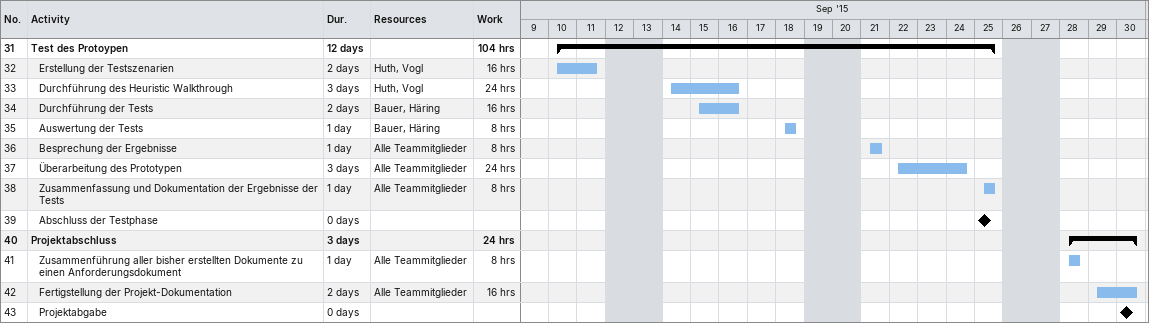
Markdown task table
| ID | Level | Task | Duration | Start | Finish | Resources | Work (h) |
|---|---|---|---|---|---|---|---|
| 31 | 1 | **Test des Protoypen** | 12d | 2015-09-10 | 2015-09-25 |  | 104 |
| 32 | 2 | Erstellung der Testszenarien | 2d | 2015-09-10 | 2015-09-11 | Huth, Vogl | 16 |
| 33 | 2 | Durchführung des Heuristic Walkthrough | 3d | 2015-09-14 | 2015-09-16 | Huth, Vogl | 24 |
| 34 | 2 | Durchführung der Tests | 2d | 2015-09-15 | 2015-09-16 | Bauer, Häring | 16 |
| 35 | 2 | Auswertung der Tests | 1d | 2015-09-18 | 2015-09-18 | Bauer, Häring | 8 |
| 36 | 2 | Besprechung der Ergebnisse | 1d | 2015-09-21 | 2015-09-21 | Alle Teammitglieder | 8 |
| 37 | 2 | Überarbeitung des Prototypen | 3d | 2015-09-22 | 2015-09-24 | Alle Teammitglieder | 24 |
| 38 | 2 | Zusammenfassung und Dokumentation der Ergebnisse der Tests | 1d | 2015-09-25 | 2015-09-25 | Alle Teammitglieder | 8 |
| 39 | 2 | Abschluss der Testphase | 0d | 2015-09-25 | 2015-09-25 |  |  |
| 40 | 1 | **Projektabschluss** | 3d | 2015-09-28 | 2015-09-30 |  | 24 |
| 41 | 2 | Zusammenführung aller bisher erstellten Dokumente zu einen Anforderungsdokument | 1d | 2015-09-28 | 2015-09-28 | Alle Teammitglieder | 8 |
| 42 | 2 | Fertigstellung der Projekt-Dokumentation | 2d | 2015-09-29 | 2015-09-30 | Alle Teammitglieder | 16 |
| 43 | 2 | Projektabgabe | 0d | 2015-09-30 | 2015-09-30 |  |  |
